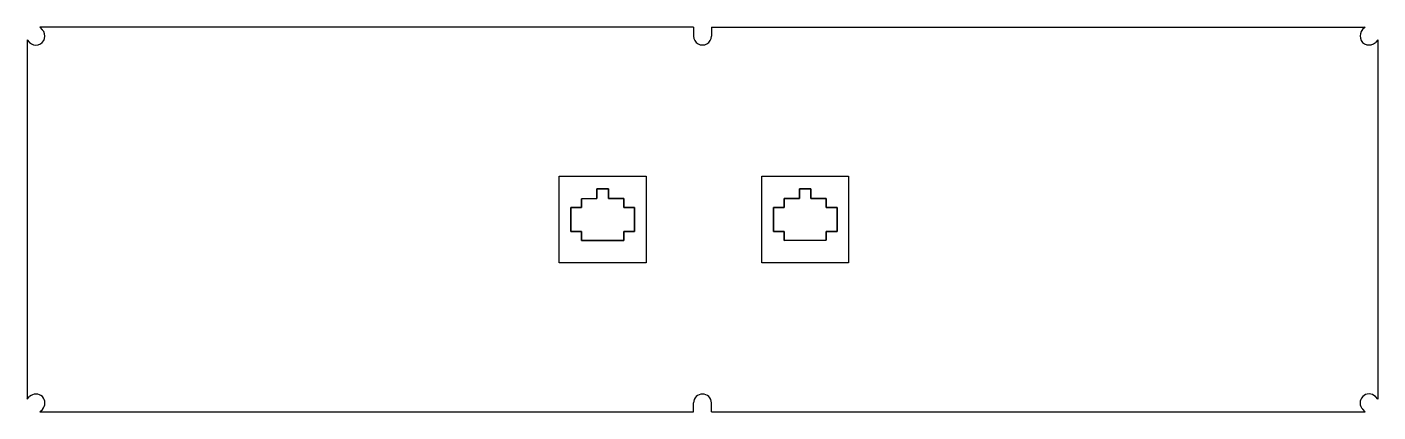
# Model space of a CAD drawing. Header units: millimetres. Extents: x 33 to 267, y 97 to 163.
import ezdxf

# ---------------------------------------------------------------- set-up
doc = ezdxf.new("R2010")
doc.units = ezdxf.units.MM
doc.layers.add('View', color=7, linetype='CONTINUOUS')

msp = doc.modelspace()

# ---------------------------------------------------------------- linework, layer by layer
at = {"layer": 'View'}
for p, q in [((148.449, 163.25), (35.4412, 163.247)), ((148.449, 163.25), (35.4412, 163.247)), ((35.4412, 163.247), (35.8952, 162.793)), ((35.4412, 163.247), (35.8952, 162.793)), ((148.449, 163.25), (148.449, 161.7)), ((148.449, 163.25), (148.449, 161.7)), ((151.549, 163.25), (264.557, 163.253)), ((151.549, 163.25), (264.557, 163.253)), ((151.549, 163.25), (151.549, 161.7)), ((151.549, 163.25), (151.549, 161.7)), ((264.557, 163.253), (264.103, 162.799)), ((264.557, 163.253), (264.103, 162.799)), ((33.2492, 161.055), (33.7032, 160.601)), ((33.2492, 161.055), (33.2508, 98.9391)), ((33.2492, 161.055), (33.7032, 160.601)), ((33.2492, 161.055), (33.2508, 98.9391)), ((266.749, 161.061), (266.295, 160.607)), ((266.749, 161.061), (266.295, 160.607)), ((266.749, 161.061), (266.751, 98.9449)), ((266.749, 161.061), (266.751, 98.9449)), ((125.25, 137.499), (140.25, 137.5)), ((125.25, 137.499), (140.25, 137.5)), ((125.25, 122.499), (125.25, 137.499)), ((125.25, 122.499), (125.25, 137.499)), ((140.25, 137.5), (140.25, 122.5)), ((140.25, 137.5), (140.25, 122.5)), ((160.25, 137.5), (175.25, 137.501)), ((160.25, 137.5), (175.25, 137.501)), ((160.25, 122.5), (160.25, 137.5)), ((160.25, 122.5), (160.25, 137.5)), ((175.25, 137.501), (175.25, 122.501)), ((175.25, 137.501), (175.25, 122.501)), ((131.75, 133.6), (129.1, 133.599)), ((129.1, 133.599), (131.75, 133.6)), ((129.1, 133.599), (129.1, 132.074)), ((129.1, 132.074), (129.1, 133.599)), ((131.75, 135.3), (131.75, 133.6)), ((131.75, 135.3), (133.75, 135.3)), ((131.75, 133.6), (131.75, 135.3)), ((133.75, 135.3), (131.75, 135.3)), ((133.75, 135.3), (133.75, 133.6)), ((133.75, 133.6), (133.75, 135.3)), ((133.75, 133.6), (136.4, 133.6)), ((136.4, 133.6), (133.75, 133.6)), ((136.4, 133.6), (136.4, 132.075)), ((136.4, 132.075), (136.4, 133.6)), ((166.75, 133.6), (164.1, 133.6)), ((164.1, 133.6), (164.1, 132.075)), ((164.1, 133.6), (166.75, 133.6)), ((164.1, 132.075), (164.1, 133.6)), ((166.75, 135.3), (166.75, 133.6)), ((166.75, 135.3), (168.75, 135.3)), ((166.75, 133.6), (166.75, 135.3)), ((168.75, 135.3), (166.75, 135.3)), ((168.75, 135.3), (168.75, 133.6)), ((168.75, 133.6), (168.75, 135.3)), ((168.75, 133.6), (171.4, 133.601)), ((171.4, 133.601), (168.75, 133.6)), ((171.4, 133.601), (171.4, 132.076)), ((171.4, 132.076), (171.4, 133.601)), ((129.1, 132.074), (127.25, 132.074)), ((127.25, 132.074), (127.25, 127.924)), ((127.25, 132.074), (129.1, 132.074)), ((127.25, 127.924), (127.25, 132.074)), ((136.4, 132.075), (138.25, 132.075)), ((138.25, 132.075), (136.4, 132.075)), ((138.25, 132.075), (138.25, 127.925)), ((138.25, 127.925), (138.25, 132.075)), ((164.1, 132.075), (162.25, 132.075)), ((162.25, 132.075), (162.25, 127.925)), ((162.25, 132.075), (164.1, 132.075)), ((162.25, 127.925), (162.25, 132.075)), ((171.4, 132.076), (173.25, 132.076)), ((173.25, 132.076), (171.4, 132.076)), ((173.25, 132.076), (173.25, 127.926)), ((173.25, 127.926), (173.25, 132.076)), ((127.25, 127.924), (129.1, 127.924)), ((129.1, 127.924), (127.25, 127.924)), ((129.1, 127.924), (129.1, 126.399)), ((129.1, 126.399), (129.1, 127.924)), ((129.1, 126.399), (136.4, 126.4)), ((136.4, 126.4), (129.1, 126.399)), ((136.4, 127.925), (136.4, 126.4)), ((138.25, 127.925), (136.4, 127.925)), ((136.4, 126.4), (136.4, 127.925)), ((136.4, 127.925), (138.25, 127.925)), ((162.25, 127.925), (164.1, 127.925)), ((164.1, 127.925), (162.25, 127.925)), ((164.1, 127.925), (164.1, 126.4)), ((164.1, 126.4), (164.1, 127.925)), ((164.1, 126.4), (171.4, 126.401)), ((171.4, 126.401), (164.1, 126.4)), ((171.4, 127.926), (171.4, 126.401)), ((173.25, 127.926), (171.4, 127.926)), ((171.4, 126.401), (171.4, 127.926)), ((171.4, 127.926), (173.25, 127.926)), ((140.25, 122.5), (125.25, 122.499)), ((140.25, 122.5), (125.25, 122.499)), ((175.25, 122.501), (160.25, 122.5)), ((175.25, 122.501), (160.25, 122.5)), ((33.2508, 98.9391), (33.7047, 99.3931)), ((33.2508, 98.9391), (33.7047, 99.3931)), ((148.451, 96.75), (148.451, 98.3)), ((148.451, 96.75), (148.451, 98.3)), ((151.551, 96.75), (151.551, 98.3)), ((151.551, 96.75), (151.551, 98.3)), ((266.751, 98.9449), (266.297, 99.3989)), ((266.751, 98.9449), (266.297, 99.3989)), ((35.4429, 96.7471), (35.8968, 97.2011)), ((35.4429, 96.7471), (35.8968, 97.2011)), ((35.4429, 96.7471), (148.451, 96.75)), ((35.4429, 96.7471), (148.451, 96.75)), ((151.551, 96.75), (264.559, 96.7529)), ((151.551, 96.75), (264.559, 96.7529)), ((264.559, 96.7529), (264.105, 97.2068)), ((264.559, 96.7529), (264.105, 97.2068))]:
    msp.add_line(p, q, dxfattribs=at)
for centre, start, end in [((34.7992, 161.697), -134.999, 45.0014), ((34.7992, 161.697), -134.999, 45.0014), ((149.999, 161.7), -179.999, 0.001432), ((149.999, 161.7), -179.999, 0.001432), ((265.199, 161.703), 135.001, -44.9986), ((265.199, 161.703), 135.001, -44.9986), ((34.8008, 98.2971), -44.9986, 135.001), ((34.8008, 98.2971), -44.9986, 135.001), ((150.001, 98.3), 0.001432, -179.999), ((150.001, 98.3), 0.001432, -179.999), ((265.201, 98.3029), 45.0014, -134.999), ((265.201, 98.3029), 45.0014, -134.999)]:
    msp.add_arc(centre, 1.55, start, end, dxfattribs=at)

doc.saveas('drawing.dxf')
